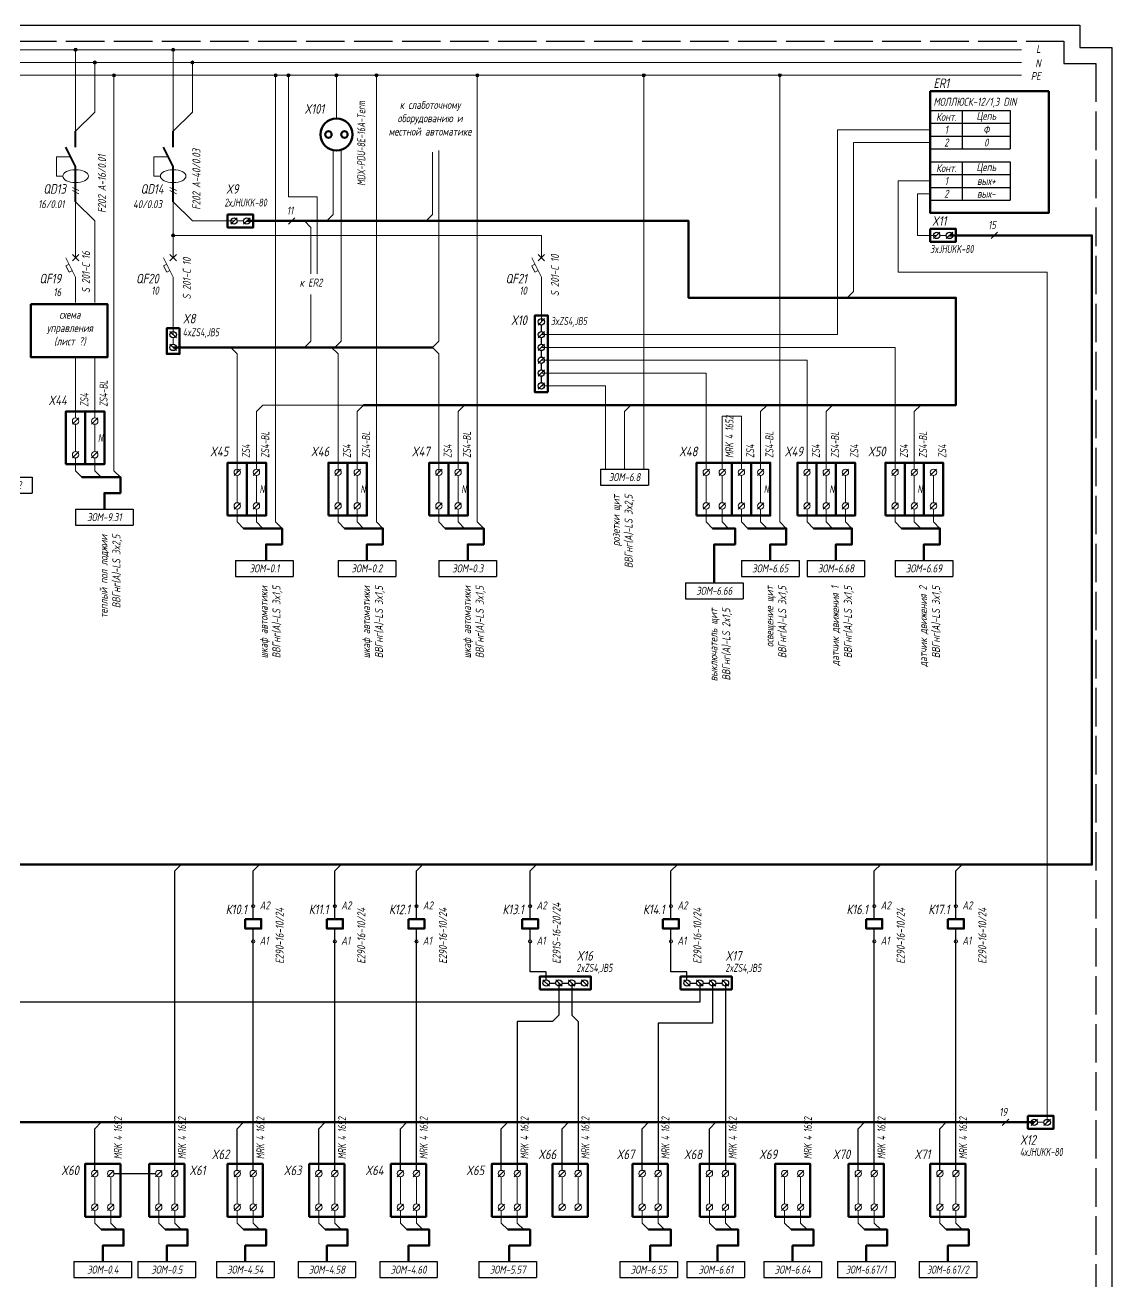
# Model space of a CAD drawing. Header units: millimetres. Extents: x 1708 to 7974, y -337 to 1827.
# Drawn here: x 4485.2 to 4824.7, y 1080.7 to 1473.2 of the extents above; entities that cross this region are included whole.
import ezdxf
from ezdxf.enums import TextEntityAlignment as Align

# ---------------------------------------------------------------- set-up
doc = ezdxf.new("R2010")
doc.units = ezdxf.units.MM
doc.linetypes.add('ACAD_ISO02W100', pattern=[15, 12, -3])
doc.layers.add('noprint', color=2, linetype='Continuous', plot=False)
doc.styles.add('ГОСТ-ISOCPEUR', font='isocpeui.ttf', dxfattribs={"width": 0.8})

# ---------------------------------------------------------------- blocks, each defined once
blk = doc.blocks.new('*T16')
at = {"color": 0, "lineweight": -2}
for p, q in [((0, 0), (18, 0)), ((0, 0), (0, -5)), ((18, 0), (18, -5)), ((0, -5), (18, -5))]:
    blk.add_line(p, q, dxfattribs=at)
at = {"color": 0, "insert": (9, -2.5), "char_height": 2.5, "width": 17, "attachment_point": 5, "style": 'ГОСТ-ISOCPEUR'}
blk.add_mtext('{ЭОМ-8.32}', dxfattribs=at)
blk = doc.blocks.new('*T17')
at = {"color": 0, "lineweight": -2}
for p, q in [((0, 0), (18, 0)), ((0, 0), (0, -5)), ((18, 0), (18, -5)), ((0, -5), (18, -5))]:
    blk.add_line(p, q, dxfattribs=at)
at = {"color": 0, "insert": (9, -2.5), "char_height": 2.5, "width": 17, "attachment_point": 5, "style": 'ГОСТ-ISOCPEUR'}
blk.add_mtext('{ЭОМ-9.31}', dxfattribs=at)
blk = doc.blocks.new('*T18')
at = {"color": 0, "lineweight": -2}
for p, q in [((0, 0), (18, 0)), ((0, 0), (0, -5)), ((18, 0), (18, -5)), ((0, -5), (18, -5))]:
    blk.add_line(p, q, dxfattribs=at)
at = {"color": 0, "insert": (9, -2.5), "char_height": 2.5, "width": 17, "attachment_point": 5, "style": 'ГОСТ-ISOCPEUR'}
blk.add_mtext('{ЭОМ-0.4}', dxfattribs=at)
blk = doc.blocks.new('*T19')
at = {"color": 0, "lineweight": -2}
for p, q in [((0, 0), (18, 0)), ((0, 0), (0, -5)), ((18, 0), (18, -5)), ((0, -5), (18, -5))]:
    blk.add_line(p, q, dxfattribs=at)
at = {"color": 0, "insert": (9, -2.5), "char_height": 2.5, "width": 17, "attachment_point": 5, "style": 'ГОСТ-ISOCPEUR'}
blk.add_mtext('{ЭОМ-0.5}', dxfattribs=at)
blk = doc.blocks.new('*T36')
at = {"color": 0, "lineweight": -2}
for p, q in [((0, 0), (18, 0)), ((0, 0), (0, -5)), ((18, 0), (18, -5)), ((0, -5), (18, -5))]:
    blk.add_line(p, q, dxfattribs=at)
at = {"color": 0, "insert": (9, -2.5), "char_height": 2.5, "width": 17, "attachment_point": 5, "style": 'ГОСТ-ISOCPEUR'}
blk.add_mtext('{ЭОМ-4.54}', dxfattribs=at)
blk = doc.blocks.new('*T37')
at = {"color": 0, "lineweight": -2}
for p, q in [((0, 0), (18, 0)), ((0, 0), (0, -5)), ((18, 0), (18, -5)), ((0, -5), (18, -5))]:
    blk.add_line(p, q, dxfattribs=at)
at = {"color": 0, "insert": (9, -2.5), "char_height": 2.5, "width": 17, "attachment_point": 5, "style": 'ГОСТ-ISOCPEUR'}
blk.add_mtext('{ЭОМ-4.58}', dxfattribs=at)
blk = doc.blocks.new('*T38')
at = {"color": 0, "lineweight": -2}
for p, q in [((0, 0), (18, 0)), ((0, 0), (0, -5)), ((18, 0), (18, -5)), ((0, -5), (18, -5))]:
    blk.add_line(p, q, dxfattribs=at)
at = {"color": 0, "insert": (9, -2.5), "char_height": 2.5, "width": 17, "attachment_point": 5, "style": 'ГОСТ-ISOCPEUR'}
blk.add_mtext('{ЭОМ-4.60}', dxfattribs=at)
blk = doc.blocks.new('*T43')
at = {"color": 0, "lineweight": -2}
for p, q in [((0, 0), (18, 0)), ((0, 0), (0, -5)), ((18, 0), (18, -5)), ((0, -5), (18, -5))]:
    blk.add_line(p, q, dxfattribs=at)
at = {"color": 0, "insert": (9, -2.5), "char_height": 2.5, "width": 17, "attachment_point": 5, "style": 'ГОСТ-ISOCPEUR'}
blk.add_mtext('{ЭОМ-6.65}', dxfattribs=at)
blk = doc.blocks.new('*T44')
at = {"color": 0, "lineweight": -2}
for p, q in [((0, 0), (18, 0)), ((0, 0), (0, -5)), ((18, 0), (18, -5)), ((0, -5), (18, -5))]:
    blk.add_line(p, q, dxfattribs=at)
at = {"color": 0, "insert": (9, -2.5), "char_height": 2.5, "width": 17, "attachment_point": 5, "style": 'ГОСТ-ISOCPEUR'}
blk.add_mtext('{ЭОМ-6.55}', dxfattribs=at)
blk = doc.blocks.new('*T46')
at = {"color": 0, "lineweight": -2}
for p, q in [((0, 0), (18, 0)), ((0, 0), (0, -5)), ((18, 0), (18, -5)), ((0, -5), (18, -5))]:
    blk.add_line(p, q, dxfattribs=at)
at = {"color": 0, "insert": (9, -2.5), "char_height": 2.5, "width": 17, "attachment_point": 5, "style": 'ГОСТ-ISOCPEUR'}
blk.add_mtext('{ЭОМ-6.61}', dxfattribs=at)
blk = doc.blocks.new('*T47')
at = {"color": 0, "lineweight": -2}
for p, q in [((0, 0), (18, 0)), ((0, 0), (0, -5)), ((18, 0), (18, -5)), ((0, -5), (18, -5))]:
    blk.add_line(p, q, dxfattribs=at)
at = {"color": 0, "insert": (9, -2.5), "char_height": 2.5, "width": 17, "attachment_point": 5, "style": 'ГОСТ-ISOCPEUR'}
blk.add_mtext('{ЭОМ-6.64}', dxfattribs=at)
blk = doc.blocks.new('*T48')
at = {"color": 0, "lineweight": -2}
for p, q in [((0, 0), (18, 0)), ((0, 0), (0, -5)), ((18, 0), (18, -5)), ((0, -5), (18, -5))]:
    blk.add_line(p, q, dxfattribs=at)
at = {"color": 0, "insert": (9, -2.5), "char_height": 2.5, "width": 17, "attachment_point": 5, "style": 'ГОСТ-ISOCPEUR'}
blk.add_mtext('{ЭОМ-6.66}', dxfattribs=at)
blk = doc.blocks.new('*T49')
at = {"color": 0, "lineweight": -2}
for p, q in [((0, 0), (18, 0)), ((0, 0), (0, -5)), ((18, 0), (18, -5)), ((0, -5), (18, -5))]:
    blk.add_line(p, q, dxfattribs=at)
at = {"color": 0, "insert": (9, -2.5), "char_height": 2.5, "width": 17, "attachment_point": 5, "style": 'ГОСТ-ISOCPEUR'}
blk.add_mtext('{\\W0.7;ЭОМ-6.67/1}', dxfattribs=at)
blk = doc.blocks.new('*T50')
at = {"color": 0, "lineweight": -2}
for p, q in [((0, 0), (18, 0)), ((0, 0), (0, -5)), ((18, 0), (18, -5)), ((0, -5), (18, -5))]:
    blk.add_line(p, q, dxfattribs=at)
at = {"color": 0, "insert": (9, -2.5), "char_height": 2.5, "width": 17, "attachment_point": 5, "style": 'ГОСТ-ISOCPEUR'}
blk.add_mtext('{\\W0.7;ЭОМ-6.67/2}', dxfattribs=at)
blk = doc.blocks.new('*T51')
at = {"color": 0, "lineweight": -2}
for p, q in [((0, 0), (18, 0)), ((0, 0), (0, -5)), ((18, 0), (18, -5)), ((0, -5), (18, -5))]:
    blk.add_line(p, q, dxfattribs=at)
at = {"color": 0, "insert": (9, -2.5), "char_height": 2.5, "width": 17, "attachment_point": 5, "style": 'ГОСТ-ISOCPEUR'}
blk.add_mtext('{ЭОМ-6.68}', dxfattribs=at)
blk = doc.blocks.new('*T52')
at = {"color": 0, "lineweight": -2}
for p, q in [((0, 0), (18, 0)), ((0, 0), (0, -5)), ((18, 0), (18, -5)), ((0, -5), (18, -5))]:
    blk.add_line(p, q, dxfattribs=at)
at = {"color": 0, "insert": (9, -2.5), "char_height": 2.5, "width": 17, "attachment_point": 5, "style": 'ГОСТ-ISOCPEUR'}
blk.add_mtext('{ЭОМ-6.69}', dxfattribs=at)
blk = doc.blocks.new('клемма проходная 2хур.')
at = {"color": 0, "lineweight": 13}
for p, q in [((2, 12.5), (3.98, 14.48)), ((3, 12.5), (3, 4)), ((7, 12.5), (8.98, 14.48)), ((8, 12.5), (8, 4)), ((2, 2), (3.98, 3.98)), ((7, 2), (8.98, 3.98))]:
    blk.add_line(p, q, dxfattribs=at)
at = {"color": 0, "lineweight": 70}
blk.add_lwpolyline([(0, 0), (0, 16.5), (11, 16.5), (11, 0)], close=True, dxfattribs=at)
at = {"color": 0, "lineweight": 13}
for centre in [(3, 13.5), (8, 13.5), (3, 3), (8, 3)]:
    blk.add_circle(centre, 1, dxfattribs=at)
blk = doc.blocks.new('*T64')
at = {"color": 0, "lineweight": -2}
for p, q in [((0, 0), (18, 0)), ((0, 0), (0, -5)), ((18, 0), (18, -5)), ((0, -5), (18, -5))]:
    blk.add_line(p, q, dxfattribs=at)
at = {"color": 0, "insert": (9, -2.5), "char_height": 2.5, "width": 17, "attachment_point": 5, "style": 'ГОСТ-ISOCPEUR'}
blk.add_mtext('{ЭОМ-5.57}', dxfattribs=at)
blk = doc.blocks.new('*T70')
at = {"color": 0, "lineweight": -2}
for p, q in [((0, 0), (18, 0)), ((0, 0), (0, -5)), ((18, 0), (18, -5)), ((0, -5), (18, -5))]:
    blk.add_line(p, q, dxfattribs=at)
at = {"color": 0, "insert": (9, -2.5), "char_height": 2.5, "width": 17, "attachment_point": 5, "style": 'ГОСТ-ISOCPEUR'}
blk.add_mtext('{ЭОМ-0.1}', dxfattribs=at)
blk = doc.blocks.new('*T71')
at = {"color": 0, "lineweight": -2}
for p, q in [((0, 0), (18, 0)), ((0, 0), (0, -5)), ((18, 0), (18, -5)), ((0, -5), (18, -5))]:
    blk.add_line(p, q, dxfattribs=at)
at = {"color": 0, "insert": (9, -2.5), "char_height": 2.5, "width": 17, "attachment_point": 5, "style": 'ГОСТ-ISOCPEUR'}
blk.add_mtext('{ЭОМ-0.2}', dxfattribs=at)
blk = doc.blocks.new('*T72')
at = {"color": 0, "lineweight": -2}
for p, q in [((0, 0), (18, 0)), ((0, 0), (0, -5)), ((18, 0), (18, -5)), ((0, -5), (18, -5))]:
    blk.add_line(p, q, dxfattribs=at)
at = {"color": 0, "insert": (9, -2.5), "char_height": 2.5, "width": 17, "attachment_point": 5, "style": 'ГОСТ-ISOCPEUR'}
blk.add_mtext('{ЭОМ-0.3}', dxfattribs=at)
blk = doc.blocks.new('*T74')
at = {"color": 0, "lineweight": -2}
for p, q in [((0, 0), (15, 0)), ((0, 0), (0, -5)), ((15, 0), (15, -5)), ((0, -5), (15, -5))]:
    blk.add_line(p, q, dxfattribs=at)
at = {"color": 0, "insert": (7.5, -2.5), "char_height": 2.5, "width": 14, "attachment_point": 5, "style": 'ГОСТ-ISOCPEUR'}
blk.add_mtext('{ЭОМ-6.8}', dxfattribs=at)
blk = doc.blocks.new('УЗО двухполюсное')
at = {"lineweight": 40}
for p, q in [((0, 17), (0, 22)), ((0, 11), (-3, 17)), ((0, 0), (0, 11))]:
    blk.add_line(p, q, dxfattribs=at)
at = {"lineweight": 13}
for p, q in [((-1, 4.5), (1, 3.5)), ((-1, 3.5), (1, 2.5))]:
    blk.add_line(p, q, dxfattribs=at)
blk.add_lwpolyline([(-4, 8), (-6, 8), (-6, 14), (-1.5, 14)], dxfattribs=at)
blk.add_ellipse((0, 8), major_axis=(-4, 0), ratio=0.5, dxfattribs=at)
blk = doc.blocks.new('автомат однополюс')
at = {"lineweight": 13}
for p, q in [((0, 11), (0, 16)), ((-1, 12), (1, 10)), ((1, 12), (-1, 10)), ((0, 5), (-3, 11)), ((-3, 8.5), (-2, 9)), ((-3, 8.5), (-2, 6.5)), ((-2, 6.5), (-1, 7)), ((0, -1), (0, 5))]:
    blk.add_line(p, q, dxfattribs=at)
blk = doc.blocks.new('клемма проходная')
at = {"color": 0, "lineweight": 13}
for p, q in [((2, 12.5), (3.98, 14.48)), ((3, 12.5), (3, 4)), ((2, 2), (3.98, 3.98))]:
    blk.add_line(p, q, dxfattribs=at)
at = {"color": 0, "lineweight": 70}
blk.add_lwpolyline([(0, 0), (0, 16.5), (6, 16.5), (6, 0)], close=True, dxfattribs=at)
at = {"color": 0, "lineweight": 13}
for centre in [(3, 13.5), (3, 3)]:
    blk.add_circle(centre, 1, dxfattribs=at)
blk = doc.blocks.new('клемма проходная N')
at = {"color": 0, "lineweight": 13}
for p, q in [((2, 12.5), (3.98, 14.48)), ((3, 12.5), (3, 4)), ((2, 2), (3.98, 3.98))]:
    blk.add_line(p, q, dxfattribs=at)
at = {"color": 0, "lineweight": 70}
blk.add_lwpolyline([(0, 0), (0, 16.5), (6, 16.5), (6, 0)], close=True, dxfattribs=at)
at = {"color": 0, "lineweight": 13}
for centre in [(3, 13.5), (3, 3)]:
    blk.add_circle(centre, 1, dxfattribs=at)
at = {"lineweight": 13, "style": 'ГОСТ-ISOCPEUR', "width": 0.6}
blk.add_text('N', height=2.5, dxfattribs=at).set_placement((4, 7))
blk = doc.blocks.new('клемма на 4')
for p, q in [((3, 27), (1, 25)), ((2, 25), (2, 23)), ((3, 23), (1, 21)), ((2, 21), (2, 19)), ((3, 19), (1, 17)), ((2, 17), (2, 15)), ((3, 15), (1, 13))]:
    blk.add_line(p, q)
at = {"lineweight": 70}
blk.add_lwpolyline([(0, 28), (4, 28), (4, 12), (0, 12)], close=True, dxfattribs=at)
for centre in [(2, 26), (2, 22), (2, 18), (2, 14)]:
    blk.add_circle(centre, 1)
blk = doc.blocks.new('клемма на 6')
for p, q in [((1, -1), (3, -3)), ((3, -2), (5, -2)), ((5, -1), (7, -3)), ((7, -2), (9, -2)), ((9, -1), (11, -3)), ((11, -2), (13, -2)), ((13, -1), (15, -3)), ((15, -2), (17, -2)), ((17, -1), (19, -3)), ((19, -2), (21, -2)), ((21, -1), (23, -3))]:
    blk.add_line(p, q)
at = {"lineweight": 70}
blk.add_lwpolyline([(0, -4), (0, 0), (24, 0), (24, -4)], close=True, dxfattribs=at)
for centre in [(2, -2), (6, -2), (10, -2), (14, -2), (18, -2), (22, -2)]:
    blk.add_circle(centre, 1)
blk = doc.blocks.new('*T92')
at = {"color": 0, "lineweight": -2}
for p, q in [((0, 0), (25, 0)), ((0, 0), (0, -12)), ((10, 0), (10, -12)), ((25, 0), (25, -12)), ((0, -4), (25, -4)), ((0, -8), (25, -8)), ((0, -12), (25, -12))]:
    blk.add_line(p, q, dxfattribs=at)
at = {"char_height": 2.5, "attachment_point": 5, "style": 'ГОСТ-ISOCPEUR'}
for s, insert, width in [('Конт.', (5, -2), 10), ('Цепь', (17.5, -2), 15), ('{1}', (5, -6), 10), ('{Ф}', (17.5, -6), 15), ('{2}', (5, -10), 10), ('{0}', (17.5, -10), 15)]:
    blk.add_mtext(s, dxfattribs=dict(at, insert=insert, width=width))
blk = doc.blocks.new('*T93')
at = {"color": 0, "lineweight": -2}
for p, q in [((0, 0), (25, 0)), ((0, 0), (0, -12)), ((10, 0), (10, -12)), ((25, 0), (25, -12)), ((0, -4), (25, -4)), ((0, -8), (25, -8)), ((0, -12), (25, -12))]:
    blk.add_line(p, q, dxfattribs=at)
at = {"char_height": 2.5, "attachment_point": 5, "style": 'ГОСТ-ISOCPEUR'}
for s, insert, width in [('Конт.', (5, -2), 10), ('Цепь', (17.5, -2), 15), ('{1}', (5, -6), 10), ('{вых+}', (17.5, -6), 15), ('{2}', (5, -10), 10), ('{вых-}', (17.5, -10), 15)]:
    blk.add_mtext(s, dxfattribs=dict(at, insert=insert, width=width))

msp = doc.modelspace()

# ---------------------------------------------------------------- hatches: boundary and pattern name
at = {"lineweight": 13}
h = msp.add_hatch(color=256, dxfattribs=at)
edge = h.paths.add_edge_path()
edge.add_arc((4501, 1465.5), 0.5, 0, 360)
h = msp.add_hatch(color=256, dxfattribs=at)
edge = h.paths.add_edge_path()
edge.add_arc((4531.5, 1465.5), 0.5, 0, 360)
h = msp.add_hatch(color=256, dxfattribs=at)
edge = h.paths.add_edge_path()
edge.add_arc((4507, 1461.5), 0.5, 0, 360)
h = msp.add_hatch(color=256, dxfattribs=at)
edge = h.paths.add_edge_path()
edge.add_arc((4537.5, 1461.5), 0.5, 0, 360)
h = msp.add_hatch(color=256, dxfattribs=at)
edge = h.paths.add_edge_path()
edge.add_arc((4513, 1457.5), 0.5, 0, 360)
h = msp.add_hatch(color=256, dxfattribs=at)
edge = h.paths.add_edge_path()
edge.add_arc((4563.5, 1457.5), 0.5, 0, 360)
h = msp.add_hatch(color=256, dxfattribs=at)
edge = h.paths.add_edge_path()
edge.add_arc((4567.5, 1457.5), 0.5, 0, 360)
h = msp.add_hatch(color=256, dxfattribs=at)
edge = h.paths.add_edge_path()
edge.add_arc((4582.5, 1457.5), 0.5, 0, 360)
h = msp.add_hatch(color=256, dxfattribs=at)
edge = h.paths.add_edge_path()
edge.add_arc((4595, 1457.5), 0.5, 0, 360)
h = msp.add_hatch(color=256, dxfattribs=at)
edge = h.paths.add_edge_path()
edge.add_arc((4626.5, 1457.5), 0.5, 0, 360)
h = msp.add_hatch(color=256, dxfattribs=at)
edge = h.paths.add_edge_path()
edge.add_arc((4678.5, 1457.5), 0.5, 0, 360)
h = msp.add_hatch(color=256, dxfattribs=at)
edge = h.paths.add_edge_path()
edge.add_arc((4721, 1457.5), 0.5, 0, 360)
h = msp.add_hatch(color=256, dxfattribs=at)
edge = h.paths.add_edge_path()
edge.add_arc((4531.5, 1407.5), 0.5, 0, 360)

# ---------------------------------------------------------------- linework, layer by layer
for p, q in [((3709.5, 1465.5), (4796.5, 1465.5)), ((3709.5, 1461.5), (4796.5, 1461.5)), ((3709.5, 1457.5), (4796.5, 1457.5)), ((4582.5, 1444), (4582.5, 1457.5)), ((4551.5, 1412), (4553.5, 1412)), ((4771, 1407.5), (4773, 1407.5)), ((4501, 1388.5), (4501, 1386.5)), ((4531.5, 1375.5), (4531.5, 1373.5)), ((4501, 1369.5), (4501, 1350.5)), ((4801.5, 1130.5), (4803.5, 1130.5)), ((4513, 1114.5), (4526, 1114.5))]:
    msp.add_line(p, q, dxfattribs=at)
for p, q in [((4549.5, 1411), (4551.5, 1413)), ((4553.5, 1411), (4555.5, 1413)), ((4567.5, 1411), (4569.5, 1413)), ((4769, 1406.5), (4771, 1408.5)), ((4773, 1406.5), (4775, 1408.5)), ((4787, 1406.5), (4789, 1408.5)), ((4530.5, 1377.5), (4532.5, 1375.5)), ((4530.5, 1373.5), (4532.5, 1371.5)), ((4556.5, 1115.5), (4556.5, 1191)), ((4582, 1115.5), (4582, 1191)), ((4607.5, 1115.5), (4607.5, 1191)), ((4750.5, 1115.5), (4750.5, 1191)), ((4776, 1115.5), (4776, 1191)), ((4790.5, 1129.5), (4792.5, 1131.5)), ((4799.5, 1129.5), (4801.5, 1131.5)), ((4803.5, 1129.5), (4805.5, 1131.5)), ((4513, 1114.5), (4526, 1114.5))]:
    msp.add_line(p, q)
at = {"lineweight": 50}
msp.add_line((4612.5, 1372.5), (4531.5, 1372.5), dxfattribs=at)
at = {"lineweight": 13}
for points in [[(4501, 1440), (4501, 1465.5)], [(4531.5, 1440), (4531.5, 1465.5)], [(4501, 1440), (4507, 1446), (4507, 1461.5)], [(4531.5, 1440), (4537.5, 1446), (4537.5, 1461.5)], [(4513, 1457.5), (4513, 1334), (4515, 1332)], [(4565.5, 1316), (4563.5, 1318), (4563.5, 1457.5)], [(4576.5, 1395.5), (4576.5, 1419.5), (4567.5, 1419.5), (4567.5, 1457.5)], [(4597, 1316), (4595, 1318), (4595, 1457.5)], [(4628.5, 1316), (4626.5, 1318), (4626.5, 1457.5)], [(4678.5, 1334.5), (4678.5, 1457.5)], [(4721, 1457.5), (4721, 1318), (4723, 1316)], [(4646.5, 1376.5), (4739, 1376.5), (4739, 1440.5), (4768, 1440.5)], [(4581.5, 1434), (4581.5, 1414), (4579.5, 1412)], [(4584, 1434), (4584, 1374.5), (4582, 1372.5)], [(4612.5, 1433.5), (4612.5, 1414), (4610.5, 1412)], [(4614.5, 1434), (4614.5, 1374.5), (4612.5, 1372.5)], [(4768, 1436.5), (4744, 1436.5), (4744, 1390), (4742, 1388)], [(4501, 1418), (4501, 1405.5)], [(4501, 1418), (4507, 1412), (4507, 1386.5)], [(4531.5, 1418), (4531.5, 1405.5)], [(4531.5, 1418), (4537.5, 1412), (4550.5, 1412)], [(4574.5, 1395.5), (4574.5, 1410), (4572.5, 1412)], [(4646.5, 1405.5), (4646.5, 1407.5), (4531.5, 1407.5)], [(4531.5, 1376.5), (4531.5, 1388.5)], [(4574.5, 1389), (4574.5, 1374.5), (4572.5, 1372.5)], [(4646.5, 1380.5), (4646.5, 1388.5)], [(4551.5, 1333.5), (4551.5, 1370.5), (4549.5, 1372.5)], [(4583, 1333.5), (4583, 1370.5), (4581, 1372.5)], [(4614.5, 1333.5), (4614.5, 1370.5), (4612.5, 1372.5)], [(4646.5, 1372.5), (4757, 1372.5), (4757, 1334.5)], [(4507, 1369.5), (4507, 1350.5)], [(4646.5, 1368.5), (4729.5, 1368.5), (4729.5, 1334.5)], [(4646.5, 1364.5), (4698, 1364.5), (4698, 1334.5)], [(4646.5, 1360.5), (4666.5, 1360.5), (4666.5, 1334.5)], [(4557.5, 1334.5), (4557.5, 1352.5), (4559.5, 1354.5), (4591, 1354.5)], [(4589, 1334.5), (4589, 1352.5), (4591, 1354.5)], [(4620.5, 1334.5), (4620.5, 1352.5), (4622.5, 1354.5)], [(4672.5, 1334.5), (4672.5, 1352.5), (4674.5, 1354.5)], [(4715, 1334.5), (4715, 1352.5), (4717, 1354.5)], [(4735.5, 1334.5), (4735.5, 1352.5), (4737.5, 1354.5)], [(4763, 1334.5), (4763, 1352.5), (4765, 1354.5)], [(4501, 1338), (4501, 1334), (4503, 1332)], [(4507, 1338), (4507, 1334), (4509, 1332)], [(4551.5, 1322), (4551.5, 1318), (4553.5, 1316)], [(4557.5, 1322), (4557.5, 1318), (4559.5, 1316)], [(4583, 1322), (4583, 1318), (4585, 1316)], [(4589, 1322), (4589, 1318), (4591, 1316)], [(4614.5, 1322), (4614.5, 1318), (4616.5, 1316)], [(4620.5, 1322), (4620.5, 1318), (4622.5, 1316)], [(4698, 1322), (4698, 1318), (4700, 1316)], [(4703, 1322), (4703, 1318), (4705, 1316)], [(4709, 1322), (4709, 1318), (4711, 1316)], [(4715, 1322), (4715, 1318), (4717, 1316)], [(4729.5, 1322), (4729.5, 1318), (4731.5, 1316)], [(4735.5, 1322), (4735.5, 1318), (4737.5, 1316)], [(4741.5, 1322), (4741.5, 1318), (4743.5, 1316)], [(4757, 1322), (4757, 1318), (4759, 1316)], [(4763, 1322), (4763, 1318), (4765, 1316)], [(4769, 1322), (4769, 1318), (4771, 1316)], [(4507, 1103), (4507, 1099), (4509, 1097)], [(4512, 1103), (4512, 1099), (4514, 1097)], [(4527, 1103), (4527, 1099), (4529, 1097)], [(4532, 1103), (4532, 1099), (4534, 1097)], [(4551.5, 1103), (4551.5, 1099), (4553.5, 1097)], [(4556.5, 1103), (4556.5, 1099), (4558.5, 1097)], [(4577, 1103), (4577, 1099), (4579, 1097)], [(4582, 1103), (4582, 1099), (4584, 1097)], [(4602.5, 1103), (4602.5, 1099), (4604.5, 1097)], [(4607.5, 1103), (4607.5, 1099), (4609.5, 1097)], [(4634, 1103), (4634, 1099), (4636, 1097)], [(4639, 1103), (4639, 1099), (4641, 1097)], [(4678, 1103), (4678, 1099), (4680, 1097)], [(4683, 1103), (4683, 1099), (4685, 1097)], [(4699, 1103), (4699, 1099), (4701, 1097)], [(4704, 1103), (4704, 1099), (4706, 1097)], [(4722.5, 1103), (4722.5, 1099), (4724.5, 1097)], [(4727.5, 1103), (4727.5, 1099), (4729.5, 1097)], [(4745.5, 1103), (4745.5, 1099), (4747.5, 1097)], [(4750.5, 1103), (4750.5, 1099), (4752.5, 1097)], [(4771, 1103), (4771, 1099), (4773, 1097)], [(4776, 1103), (4776, 1099), (4778, 1097)]]:
    msp.add_lwpolyline(points, dxfattribs=at)
at = {"lineweight": 70}
for points in [[(4768, 1452.5), (4768, 1414.5), (4805, 1414.5), (4805, 1452.5)], [(4548.5, 1414), (4548.5, 1410), (4556.5, 1410), (4556.5, 1414)], [(4768, 1409.5), (4768, 1405.5), (4776, 1405.5), (4776, 1409.5)], [(4487, 1386), (4487, 1369.5), (4511, 1369.5), (4511, 1386)], [(4533.5, 1378.5), (4529.5, 1378.5), (4529.5, 1370.5), (4533.5, 1370.5)], [(4554, 1194), (4559, 1194), (4559, 1191), (4554, 1191)], [(4579.5, 1194), (4584.5, 1194), (4584.5, 1191), (4579.5, 1191)], [(4605, 1194), (4610, 1194), (4610, 1191), (4605, 1191)], [(4640.5, 1194), (4645.5, 1194), (4645.5, 1191), (4640.5, 1191)], [(4684.5, 1194), (4689.5, 1194), (4689.5, 1191), (4684.5, 1191)], [(4748, 1194), (4753, 1194), (4753, 1191), (4748, 1191)], [(4773.5, 1194), (4778.5, 1194), (4778.5, 1191), (4773.5, 1191)], [(4798.5, 1132.5), (4798.5, 1128.5), (4806.5, 1128.5), (4806.5, 1132.5)]]:
    msp.add_lwpolyline(points, close=True, dxfattribs=at)
at = {"lineweight": 13, "flags": 128}
for points in [[(4768, 1424.5), (4758, 1424.5), (4758, 1396), (4804.5, 1396), (4804.5, 1396), (4804.5, 1396), (4804.5, 1130.5)], [(4768, 1420.5), (4764, 1420.5), (4764, 1407.5), (4770, 1407.5)], [(4703, 1334.5), (4703, 1351), (4709, 1351), (4709, 1334.5)]]:
    msp.add_lwpolyline(points, dxfattribs=at)
at = {"lineweight": 50, "flags": 128}
for points in [[(4591, 1354.5), (4776, 1354.5), (4776, 1388), (4692.5, 1388), (4692.5, 1412), (4554.5, 1412)], [(4774, 1407.5), (4818.5, 1407.5), (4818.5, 1211), (4293.5, 1211)], [(4503, 1332), (4515, 1332), (4515, 1327), (4510, 1327), (4510, 1322)], [(4553.5, 1316), (4565.5, 1316), (4565.5, 1311), (4560.5, 1311), (4560.5, 1306)], [(4585, 1316), (4597, 1316), (4597, 1311), (4592, 1311), (4592, 1306)], [(4616.5, 1316), (4628.5, 1316), (4628.5, 1311), (4623.5, 1311), (4623.5, 1306)], [(4700, 1316), (4707, 1316), (4707, 1311), (4700.5, 1311), (4700.5, 1299)], [(4711, 1316), (4723, 1316), (4723, 1311), (4718, 1311), (4718, 1306)], [(4731.5, 1316), (4743.5, 1316), (4743.5, 1311), (4738.5, 1311), (4738.5, 1306)], [(4759, 1316), (4771, 1316), (4771, 1311), (4766, 1311), (4766, 1306)], [(4288.5, 1130.5), (4800.5, 1130.5)], [(4509, 1097), (4516, 1097), (4516, 1092), (4509.5, 1092), (4509.5, 1087)], [(4529, 1097), (4536, 1097), (4536, 1092), (4529.5, 1092), (4529.5, 1087)], [(4553.5, 1097), (4560.5, 1097), (4560.5, 1092), (4554, 1092), (4554, 1087)], [(4579, 1097), (4586, 1097), (4586, 1092), (4579.5, 1092), (4579.5, 1087)], [(4604.5, 1097), (4611.5, 1097), (4611.5, 1092), (4605, 1092), (4605, 1087)], [(4636, 1097), (4643, 1097), (4643, 1092), (4636.5, 1092), (4636.5, 1087)], [(4680, 1097), (4687, 1097), (4687, 1092), (4680.5, 1092), (4680.5, 1087)], [(4701, 1097), (4708, 1097), (4708, 1092), (4701.5, 1092), (4701.5, 1087)], [(4724.5, 1097), (4731.5, 1097), (4731.5, 1092), (4725, 1092), (4725, 1087)], [(4747.5, 1097), (4754.5, 1097), (4754.5, 1092), (4748, 1092), (4748, 1087)], [(4773, 1097), (4780, 1097), (4780, 1092), (4773.5, 1092), (4773.5, 1087)]]:
    msp.add_lwpolyline(points, dxfattribs=at)
at = {"flags": 128}
for points in [[(4532, 1115.5), (4532, 1209), (4534, 1211)], [(4556.5, 1194), (4556.5, 1209), (4558.5, 1211)], [(4582, 1194), (4582, 1209), (4584, 1211)], [(4607.5, 1194), (4607.5, 1209), (4609.5, 1211)], [(4643, 1194), (4643, 1209), (4645, 1211)], [(4687, 1194), (4687, 1209), (4689, 1211)], [(4750.5, 1194), (4750.5, 1209), (4752.5, 1211)], [(4776, 1194), (4776, 1209), (4778, 1211)], [(4648, 1175), (4648, 1177.5), (4643, 1177.5), (4643, 1191)], [(4692, 1175), (4692, 1177.5), (4687, 1177.5), (4687, 1191)], [(4696, 1174), (4696, 1168), (4419, 1168), (4419, 1115.5)]]:
    msp.add_lwpolyline(points, dxfattribs=at)
for points in [[(4652, 1174), (4652, 1164), (4650, 1162), (4639, 1162), (4639, 1115.5)], [(4656, 1174), (4656, 1164), (4658, 1162), (4658, 1115.5)], [(4700, 1174), (4700, 1161.5), (4700, 1161.5), (4683, 1161.5), (4683, 1115.5)], [(4704, 1174), (4704, 1115.5)], [(4507, 1115.5), (4507, 1128.5), (4509, 1130.5)], [(4551.5, 1115.5), (4551.5, 1128.5), (4553.5, 1130.5)], [(4577, 1115.5), (4577, 1128.5), (4579, 1130.5)], [(4602.5, 1115.5), (4602.5, 1128.5), (4604.5, 1130.5)], [(4634, 1115.5), (4634, 1128.5), (4636, 1130.5)], [(4653, 1115.5), (4653, 1128.5), (4655, 1130.5)], [(4678, 1115.5), (4678, 1128.5), (4680, 1130.5)], [(4699, 1115.5), (4699, 1128.5), (4701, 1130.5)], [(4745.5, 1115.5), (4745.5, 1128.5), (4747.5, 1130.5)], [(4771, 1115.5), (4771, 1128.5), (4773, 1130.5)]]:
    msp.add_lwpolyline(points)
at = {"lineweight": 13}
for centre in [(4501, 1465.5), (4531.5, 1465.5), (4507, 1461.5), (4537.5, 1461.5), (4513, 1457.5), (4563.5, 1457.5), (4567.5, 1457.5), (4582.5, 1457.5), (4595, 1457.5), (4626.5, 1457.5), (4678.5, 1457.5), (4721, 1457.5), (4531.5, 1407.5), (4556.5, 1198), (4582, 1198), (4607.5, 1198), (4643, 1198), (4687, 1198), (4750.5, 1198), (4776, 1198), (4556.5, 1187), (4582, 1187), (4607.5, 1187), (4643, 1187), (4687, 1187), (4750.5, 1187), (4776, 1187)]:
    msp.add_circle(centre, 0.5, dxfattribs=at)
at = {"lineweight": 70}
for centre, radius in [((4582.5, 1439), 5), ((4580, 1439), 1), ((4585, 1439), 1)]:
    msp.add_circle(centre, radius, dxfattribs=at)
for centre in [(4550.5, 1412), (4554.5, 1412), (4770, 1407.5), (4774, 1407.5), (4531.5, 1376.5), (4531.5, 1372.5), (4800.5, 1130.5), (4804.5, 1130.5)]:
    msp.add_circle(centre, 1)
at = {"layer": 'noprint'}
msp.add_lwpolyline([(3698, 1473.16), (4814.72, 1473.16), (4814.72, 1466.16), (4824.72, 1466.16), (4824.72, 718), (4639.72, 718), (4639.72, 663), (3698, 663)], close=True, dxfattribs=at)
at = {"layer": 'noprint', "linetype": 'ACAD_ISO02W100'}
msp.add_lwpolyline([(3703, 1468.16), (4809.72, 1468.16), (4809.72, 1461.16), (4819.72, 1461.16), (4819.72, 723), (4634.72, 723), (4634.72, 668), (3703, 668)], close=True, dxfattribs=at)

# ---------------------------------------------------------------- block references
for name, p in [('*T92', (4768, 1446.5)), ('УЗО двухполюсное', (4501, 1418)), ('УЗО двухполюсное', (4531.5, 1418)), ('*T93', (4768, 1430.5)), ('автомат однополюс', (4501, 1389.5)), ('автомат однополюс', (4531.5, 1389.5)), ('автомат однополюс', (4646.5, 1389.5)), ('клемма проходная', (4498, 1336)), ('клемма проходная N', (4504, 1336)), ('клемма проходная', (4548.5, 1320)), ('клемма проходная N', (4554.5, 1320)), ('клемма проходная', (4580, 1320)), ('клемма проходная N', (4586, 1320)), ('клемма проходная', (4611.5, 1320)), ('клемма проходная N', (4617.5, 1320)), ('*T74', (4665, 1334.5)), ('клемма проходная 2хур.', (4695, 1320)), ('клемма проходная', (4706, 1320)), ('клемма проходная N', (4712, 1320)), ('клемма проходная', (4726.5, 1320)), ('клемма проходная N', (4732.5, 1320)), ('клемма проходная', (4738.5, 1320)), ('клемма проходная', (4754, 1320)), ('клемма проходная N', (4760, 1320)), ('клемма проходная', (4766, 1320)), ('*T16', (4469.5, 1332)), ('*T17', (4501, 1322)), ('*T70', (4551, 1306)), ('*T71', (4583, 1306)), ('*T72', (4614.5, 1306)), ('*T43', (4709, 1306)), ('*T51', (4729.5, 1306)), ('*T52', (4757, 1306)), ('*T48', (4691.5, 1299)), ('клемма проходная 2хур.', (4504, 1101)), ('клемма проходная 2хур.', (4524, 1101)), ('клемма проходная 2хур.', (4548.5, 1101)), ('клемма проходная 2хур.', (4574, 1101)), ('клемма проходная 2хур.', (4599.5, 1101)), ('клемма проходная 2хур.', (4631, 1101)), ('клемма проходная 2хур.', (4650, 1101)), ('клемма проходная 2хур.', (4675, 1101)), ('клемма проходная 2хур.', (4696, 1101)), ('клемма проходная 2хур.', (4719.5, 1101)), ('клемма проходная 2хур.', (4742.5, 1101)), ('клемма проходная 2хур.', (4768, 1101)), ('*T18', (4500.5, 1087)), ('*T19', (4520.5, 1087)), ('*T36', (4545, 1087)), ('*T37', (4570.5, 1087)), ('*T38', (4596, 1087)), ('*T64', (4627, 1087)), ('*T44', (4671, 1087)), ('*T46', (4692, 1087)), ('*T47', (4716, 1087)), ('*T49', (4739, 1087)), ('*T50', (4764.5, 1087))]:
    msp.add_blockref(name, p)
at = {"rotation": 90}
for name, p in [('клемма на 6', (4644.5, 1358.5)), ('клемма на 4', (4674, 1172)), ('клемма на 4', (4718, 1172))]:
    msp.add_blockref(name, p, dxfattribs=at)

# ---------------------------------------------------------------- texts
at = {"style": 'ГОСТ-ISOCPEUR', "width": 0.8}
for s, height, p in [('L', 2.5, (4802.5, 1464.5)), ('N', 2.5, (4802.5, 1460)), ('PE', 2.5, (4802.5, 1456)), ('QD13', 3, (4498, 1420.5)), ('QD14', 3, (4528.5, 1420.5)), ('16/0.01', 2.5, (4497.5, 1416)), ('40/0.03', 2.5, (4528, 1416)), ('11', 2.5, (4569, 1414)), ('15', 2.5, (4788.5, 1409.5)), ('QF19', 3, (4496.5, 1392.5)), ('QF20', 3, (4527, 1392.5)), ('QF21', 3, (4642, 1392.5)), ('16', 2.5, (4496.5, 1388.5)), ('10', 2.5, (4527, 1389)), ('10', 2.5, (4642, 1389)), ('К10.1', 3, (4554.5, 1195.5)), ('К11.1', 3, (4580, 1195.5)), ('К12.1', 3, (4605.5, 1195.5)), ('К13.1', 3, (4641, 1195.5)), ('К14.1', 3, (4685, 1195.5)), ('К16.1', 3, (4748.5, 1195.5)), ('К17.1', 3, (4774, 1195.5)), ('19', 2.5, (4792, 1132.5))]:
    msp.add_text(s, height=height, dxfattribs=at).set_placement(p, align=Align.RIGHT)
at = {"style": 'ГОСТ-ISOCPEUR'}
for s, height, width, p in [('ER1', 3, 0.8, (4769, 1453.5)), ('X101', 3, 0.8, (4572.5, 1445.5)), ('МОЛЛЮСК-12/1,3 DIN', 2.5, 0.8, (4769, 1447.97)), ('X9', 3, 0.8, (4548, 1420.5)), ('2хJHUKK-80', 2.5, 0.6, (4547.5, 1416.5)), ('X11', 3, 0.8, (4768.5, 1410.5)), ('3xJHUKK-80', 2.5, 0.6, (4768, 1402)), ('к ER2', 2.5, 0.8, (4571, 1391.5)), ('X8', 3, 0.8, (4534.5, 1380)), ('X10', 3, 0.8, (4637, 1379.5)), ('3xZS4,JB5', 2.5, 0.6, (4649.5, 1379.5)), ('4xZS4,JB5', 2.5, 0.6, (4534.5, 1376)), ('X44', 3, 0.8, (4492.5, 1354.5)), ('X45', 3, 0.8, (4543, 1338.5)), ('X46', 3, 0.8, (4574.5, 1338.5)), ('X47', 3, 0.8, (4606, 1338.5)), ('X48', 3, 0.8, (4689.5, 1338.5)), ('X49', 3, 0.8, (4722.5, 1338.5)), ('X50', 3, 0.8, (4748.5, 1338.5)), ('A2', 2.5, 0.8, (4558.5, 1197)), ('A2', 2.5, 0.8, (4584, 1197)), ('A2', 2.5, 0.8, (4609.5, 1197)), ('A2', 2.5, 0.8, (4645, 1197)), ('A2', 2.5, 0.8, (4689, 1197)), ('A2', 2.5, 0.8, (4752.5, 1197)), ('A2', 2.5, 0.8, (4778, 1197)), ('A1', 2.5, 0.8, (4558.5, 1186)), ('A1', 2.5, 0.8, (4584, 1186)), ('A1', 2.5, 0.8, (4609.5, 1186)), ('A1', 2.5, 0.8, (4645, 1186)), ('A1', 2.5, 0.8, (4689, 1186)), ('A1', 2.5, 0.8, (4752.5, 1186)), ('A1', 2.5, 0.8, (4778, 1186)), ('X16', 3, 0.8, (4657.5, 1181)), ('X17', 3, 0.8, (4704, 1181)), ('2xZS4,JB5', 2.5, 0.6, (4657.5, 1177.5)), ('2xZS4,JB5', 2.5, 0.6, (4704, 1177.5)), ('X12', 3, 0.8, (4796, 1123.5)), ('X62', 3, 0.8, (4543.5, 1119)), ('X66', 3, 0.8, (4645.5, 1119)), ('X67', 3, 0.8, (4670, 1119)), ('X68', 3, 0.8, (4691, 1119)), ('X69', 3, 0.8, (4714.5, 1119)), ('X70', 3, 0.8, (4737.5, 1119)), ('X71', 3, 0.8, (4763, 1119)), ('4хJHUKK-80', 2.5, 0.6, (4796, 1120)), ('X60', 3, 0.8, (4496.5, 1114)), ('X61', 3, 0.8, (4536.5, 1114)), ('X63', 3, 0.8, (4566, 1114)), ('X64', 3, 0.8, (4591.5, 1114)), ('X65', 3, 0.8, (4623, 1114))]:
    msp.add_text(s, height=height, dxfattribs=dict(at, width=width)).set_placement(p)
for s, width, p in [('MDX-PDU-8E-16A-Term', 0.6, (4591.5, 1423)), ('F202 A-16/0.01', 0.8, (4510.5, 1414.5)), ('F202 A-40/0.03', 0.8, (4540, 1415.5)), ('S 201-С 16', 0.8, (4505.5, 1389.5)), ('S 201-C 10', 0.8, (4652, 1388.5)), ('S 201-C 10', 0.8, (4537, 1387.5)), ('ZS4-BL', 0.6, (4511, 1354)), ('ZS4', 0.6, (4505, 1354)), ('MRK 4 1652', 0.6, (4706.5, 1338)), ('ZS4-BL', 0.6, (4561.5, 1338)), ('ZS4-BL', 0.6, (4593, 1338)), ('ZS4-BL', 0.6, (4624.5, 1338)), ('ZS4-BL', 0.6, (4719, 1338)), ('ZS4-BL', 0.6, (4739.5, 1338)), ('ZS4-BL', 0.6, (4767, 1338)), ('ZS4', 0.6, (4555.5, 1338)), ('ZS4', 0.6, (4587, 1338)), ('ZS4', 0.6, (4618.5, 1338)), ('ZS4', 0.6, (4713, 1338)), ('ZS4', 0.6, (4733.5, 1338)), ('ZS4', 0.6, (4745.5, 1338)), ('ZS4', 0.6, (4761, 1338)), ('ZS4', 0.6, (4773, 1338)), ('E290-16-10/24', 0.8, (4566, 1180)), ('E290-16-10/24', 0.8, (4591.5, 1180)), ('E290-16-10/24', 0.8, (4617, 1180)), ('E291S-16-20/24', 0.8, (4652.5, 1180)), ('E290-16-10/24', 0.8, (4696.5, 1180)), ('E290-16-10/24', 0.8, (4760, 1180)), ('E290-16-10/24', 0.8, (4785.5, 1180)), ('MRK 4 1652', 0.6, (4515.5, 1119)), ('MRK 4 1652', 0.6, (4535.5, 1119)), ('MRK 4 1652', 0.6, (4560, 1119)), ('MRK 4 1652', 0.6, (4585.5, 1119)), ('MRK 4 1652', 0.6, (4611, 1119)), ('MRK 4 1652', 0.6, (4642.5, 1119)), ('MRK 4 1652', 0.6, (4661.5, 1119)), ('MRK 4 1652', 0.6, (4686.5, 1119)), ('MRK 4 1652', 0.6, (4707.5, 1119)), ('MRK 4 1652', 0.6, (4731, 1119)), ('MRK 4 1652', 0.6, (4754, 1119)), ('MRK 4 1652', 0.6, (4779.5, 1119))]:
    msp.add_text(s, height=2.5, rotation=90, dxfattribs=dict(at, width=width)).set_placement(p)
at = {"lineweight": 13, "style": 'ГОСТ-ISOCPEUR', "width": 0.8}
for s, p in [('розетки щит', (4671, 1326.5)), ('ВВГнг(А)-LS 3x2,5', (4675, 1326.5)), ('теплый пол лоджии', (4511, 1314)), ('ВВГнг(А)-LS 3x2,5', (4515, 1314)), ('шкаф автоматики', (4561, 1298)), ('ВВГнг(А)-LS 3x1,5', (4565, 1298)), ('шкаф автоматики', (4593, 1298)), ('ВВГнг(А)-LS 3x1,5', (4597, 1298)), ('шкаф автоматики', (4624.5, 1298)), ('ВВГнг(А)-LS 3x1,5', (4628.5, 1298)), ('освещение щит', (4719, 1298)), ('ВВГнг(А)-LS 3x1,5', (4723, 1298)), ('датчик движения 1', (4739.5, 1298)), ('ВВГнг(А)-LS 3x1,5', (4743.5, 1298)), ('датчик движения 2', (4767, 1298)), ('ВВГнг(А)-LS 3x1,5', (4771, 1298)), ('выключатель щит', (4701.5, 1291)), ('ВВГнг(А)-LS 2x1,5', (4705.5, 1291))]:
    msp.add_text(s, height=2.5, rotation=90, dxfattribs=at).set_placement(p, align=Align.RIGHT)
at = {"char_height": 2.5, "width": 30.5, "attachment_point": 2, "style": 'ГОСТ-ISOCPEUR'}
for s, insert in [('{к слаботочному оборудованию и местной автоматике}', (4611.75, 1449.5)), ('{схема\\Pуправления\\P(лист ?)}', (4499.25, 1384))]:
    msp.add_mtext(s, dxfattribs=dict(at, insert=insert))

doc.saveas('drawing.dxf')
